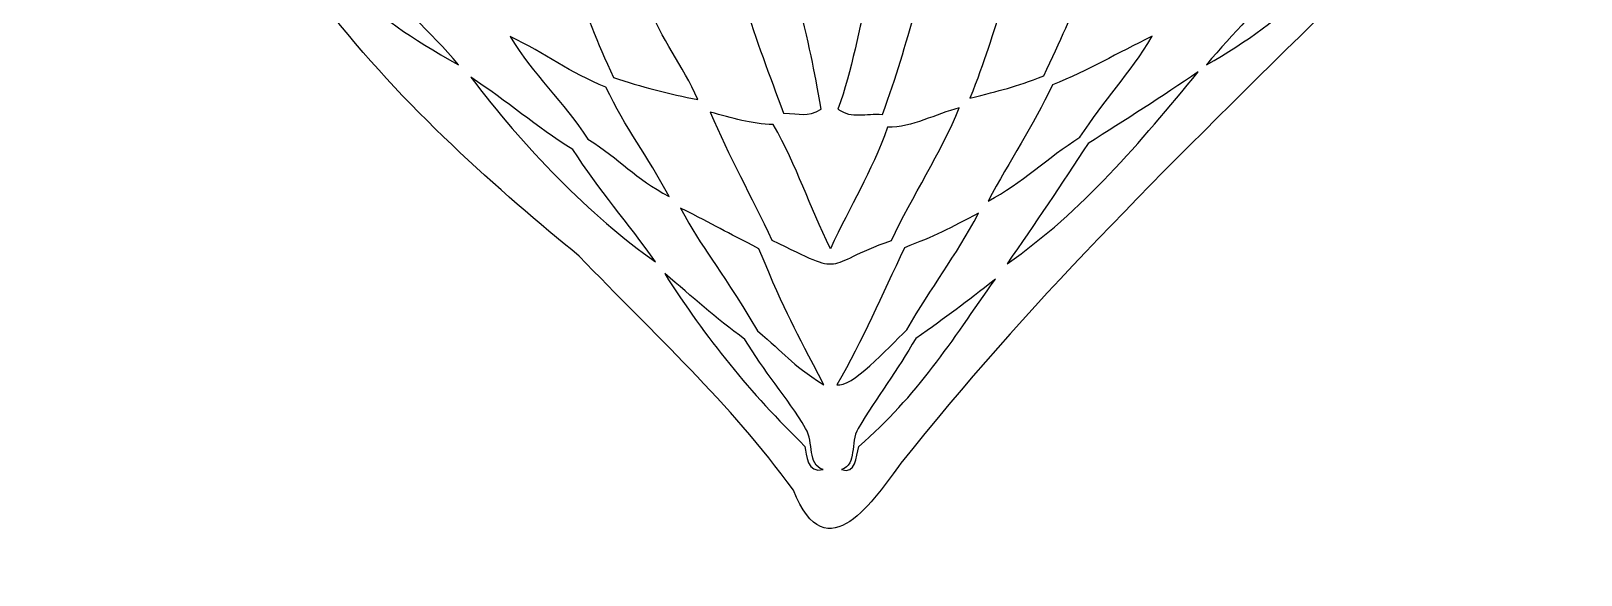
# Model space of a CAD drawing. Header units: centimetres. Extents: x -8.2 to 5.3, y -4.5 to 9.4.
# Drawn here: x -8.17 to 5.31, y -4.52 to 0.21 of the extents above; entities that cross this region are included whole.
import ezdxf

# ---------------------------------------------------------------- set-up
doc = ezdxf.new("R2010")
doc.units = ezdxf.units.CM
doc.header["$MEASUREMENT"] = 0
doc.layers.add('Layer 1', color=7, linetype='Continuous')

msp = doc.modelspace()

# ---------------------------------------------------------------- linework, layer by layer
at = {"layer": 'Layer 1', "color": 9}
for points, knots in [([(-3.66419, 8.57743), (-6.30689, 8.77397), (-8.1719, 6.90266), (-7.58995, 3.91911), (-7.58995, 3.91911), (-7.28354, 2.5523), (-6.594, 1.39012), (-5.60582, 0.41888), (-5.60582, 0.41888), (-4.94626, -0.44178), (-4.08709, -1.18909), (-3.4054, -1.74515), (-3.4054, -1.74515), (-2.74812, -2.43317), (-2.10341, -3.00903), (-1.54257, -3.77779), (-1.54257, -3.77779), (-1.25313, -4.51588), (-0.8323, -3.84278), (-0.60745, -3.54599), (-0.60745, -3.54599), (0.49746, -2.1558), (1.67158, -1.00577), (2.98568, 0.2866), (2.98568, 0.2866), (4.26327, 1.47856), (5.30624, 3.05746), (5.29305, 4.71368), (5.29305, 4.71368), (5.2428, 8.6327), (1.76831, 9.41709), (-1.21928, 8.02594), (-1.21928, 8.02594), (-1.98571, 8.3835), (-2.817, 8.58331), (-3.66419, 8.57743)], [0, 0, 0, 0, 0.1, 0.1, 0.1, 0.1, 0.2, 0.2, 0.2, 0.2, 0.3, 0.3, 0.3, 0.3, 0.4, 0.4, 0.4, 0.4, 0.5, 0.5, 0.5, 0.5, 0.6, 0.6, 0.6, 0.6, 0.7, 0.7, 0.7, 0.7, 0.8, 0.8, 0.8, 0.8, 1, 1, 1, 1]), ([(-5.91563, 1.54364), (-5.60908, 1.21239), (-5.6082, 1.09114), (-5.18638, 0.75651), (-5.18638, 0.75651), (-4.98619, 0.43216), (-4.69783, 0.20863), (-4.45381, -0.08437), (-4.45381, -0.08437), (-5.30913, 0.39381), (-5.52461, 0.6484), (-5.91563, 1.54364)], [0, 0, 0, 0, 0.25, 0.25, 0.25, 0.25, 0.5, 0.5, 0.5, 0.5, 1, 1, 1, 1]), ([(3.58374, 1.46592), (3.17699, 0.75654), (2.76681, 0.31958), (2.04915, -0.08354), (2.04915, -0.08354), (2.29166, 0.2077), (2.51692, 0.39533), (2.7164, 0.71765), (2.7164, 0.71765), (3.05458, 0.93557), (3.28981, 1.17511), (3.58374, 1.46592)], [0, 0, 0, 0, 0.25, 0.25, 0.25, 0.25, 0.5, 0.5, 0.5, 0.5, 1, 1, 1, 1]), ([(-3.46906, 0.68623), (-3.18126, 0.60179), (-3.12026, 0.52873), (-2.80099, 0.44976), (-2.80099, 0.44976), (-2.69934, 0.13432), (-2.50227, -0.08455), (-2.37435, -0.38616), (-2.37435, -0.38616), (-2.62242, -0.3355), (-2.86778, -0.27718), (-3.10691, -0.19351), (-3.10691, -0.19351), (-3.25442, 0.11811), (-3.34091, 0.36612), (-3.46906, 0.68623)], [0, 0, 0, 0, 0.2, 0.2, 0.2, 0.2, 0.4, 0.4, 0.4, 0.4, 0.6, 0.6, 0.6, 0.6, 1, 1, 1, 1]), ([(-1.52768, 0.59528), (-1.39309, 0.03675), (-1.36762, -0.09246), (-1.30031, -0.46967), (-1.30031, -0.46967), (-1.43148, -0.54648), (-1.47547, -0.50146), (-1.62773, -0.50522), (-1.62773, -0.50522), (-1.75211, -0.15976), (-1.86768, 0.11493), (-1.96673, 0.46795), (-1.96673, 0.46795), (-1.79935, 0.47592), (-1.68188, 0.53012), (-1.52768, 0.59528)], [0, 0, 0, 0, 0.2, 0.2, 0.2, 0.2, 0.4, 0.4, 0.4, 0.4, 0.6, 0.6, 0.6, 0.6, 1, 1, 1, 1]), ([(-0.8778, 0.5837), (-0.7298, 0.51657), (-0.64512, 0.42663), (-0.47431, 0.41834), (-0.47431, 0.41834), (-0.57321, 0.0654), (-0.64342, -0.17054), (-0.76783, -0.51597), (-0.76783, -0.51597), (-0.91573, -0.50004), (-1.02894, -0.55721), (-1.15479, -0.46967), (-1.15479, -0.46967), (-1.02959, -0.12375), (-0.97621, 0.22777), (-0.8778, 0.5837)], [0, 0, 0, 0, 0.2, 0.2, 0.2, 0.2, 0.4, 0.4, 0.4, 0.4, 0.6, 0.6, 0.6, 0.6, 1, 1, 1, 1]), ([(1.0024, 0.65481), (0.87335, 0.33418), (0.78185, 0.13432), (0.63529, -0.17863), (0.63529, -0.17863), (0.37664, -0.28122), (0.26206, -0.30346), (-0.00716, -0.37376), (-0.00716, -0.37376), (0.12572, -0.04193), (0.18226, 0.15727), (0.28967, 0.49689), (0.28967, 0.49689), (0.57548, 0.54759), (0.72362, 0.57454), (1.0024, 0.65481)], [0, 0, 0, 0, 0.2, 0.2, 0.2, 0.2, 0.4, 0.4, 0.4, 0.4, 0.6, 0.6, 0.6, 0.6, 1, 1, 1, 1]), ([(-4.00484, 0.1612), (-3.69684, 0.01442), (-3.48822, -0.15409), (-3.17223, -0.27785), (-3.17223, -0.27785), (-3.00007, -0.64168), (-2.81407, -0.87194), (-2.62405, -1.22704), (-2.62405, -1.22704), (-2.92114, -1.07201), (-3.04411, -0.90726), (-3.32933, -0.72929), (-3.32933, -0.72929), (-3.53982, -0.40634), (-3.80707, -0.16969), (-4.00484, 0.1612)], [0, 0, 0, 0, 0.2, 0.2, 0.2, 0.2, 0.4, 0.4, 0.4, 0.4, 0.6, 0.6, 0.6, 0.6, 1, 1, 1, 1]), ([(1.57621, 0.16368), (1.37957, -0.17022), (1.15924, -0.38783), (0.94948, -0.71358), (0.94948, -0.71358), (0.66504, -0.89014), (0.44635, -1.11226), (0.15077, -1.26755), (0.15077, -1.26755), (0.33987, -0.91445), (0.53996, -0.6198), (0.71053, -0.258), (0.71053, -0.258), (1.02995, -0.13254), (1.26762, 0.01626), (1.57621, 0.16368)], [0, 0, 0, 0, 0.2, 0.2, 0.2, 0.2, 0.4, 0.4, 0.4, 0.4, 0.6, 0.6, 0.6, 0.6, 1, 1, 1, 1]), ([(-4.34715, -0.19103), (-4.02724, -0.40455), (-3.78614, -0.61507), (-3.46079, -0.82024), (-3.46079, -0.82024), (-3.23595, -1.16726), (-2.97923, -1.45985), (-2.74146, -1.79672), (-2.74146, -1.79672), (-3.30353, -1.40337), (-3.90158, -0.78492), (-4.34715, -0.19103)], [0, 0, 0, 0, 0.25, 0.25, 0.25, 0.25, 0.5, 0.5, 0.5, 0.5, 1, 1, 1, 1]), ([(1.97805, -0.14556), (1.46962, -0.7579), (0.97553, -1.35367), (0.3153, -1.81243), (0.3153, -1.81243), (0.55591, -1.46758), (0.79121, -1.11927), (1.01976, -0.7665), (1.01976, -0.7665), (1.34679, -0.56351), (1.65953, -0.35996), (1.97805, -0.14556)], [0, 0, 0, 0, 0.25, 0.25, 0.25, 0.25, 0.5, 0.5, 0.5, 0.5, 1, 1, 1, 1]), ([(-0.09976, -0.45727), (-0.2562, -0.84792), (-0.51188, -1.22708), (-0.68846, -1.60903), (-0.68846, -1.60903), (-1.31012, -1.82806), (-1.06383, -1.93263), (-1.72943, -1.60738), (-1.72943, -1.60738), (-1.90612, -1.22659), (-2.10493, -0.88039), (-2.26521, -0.49447), (-2.26521, -0.49447), (-2.07122, -0.54808), (-1.91347, -0.59718), (-1.71703, -0.60362), (-1.71703, -0.60362), (-1.50647, -0.97552), (-1.40768, -1.29907), (-1.2201, -1.68262), (-1.2201, -1.68262), (-1.04123, -1.29124), (-0.87163, -1.03492), (-0.72319, -0.62677), (-0.72319, -0.62677), (-0.50831, -0.62799), (-0.30615, -0.51053), (-0.09976, -0.45727)], [0, 0, 0, 0, 0.125, 0.125, 0.125, 0.125, 0.25, 0.25, 0.25, 0.25, 0.375, 0.375, 0.375, 0.375, 0.5, 0.5, 0.5, 0.5, 0.625, 0.625, 0.625, 0.625, 0.75, 0.75, 0.75, 0.75, 1, 1, 1, 1]), ([(-2.52401, -1.32791), (-2.2111, -1.48673), (-2.14406, -1.52745), (-1.84188, -1.68179), (-1.84188, -1.68179), (-1.59243, -2.28494), (-1.54254, -2.35048), (-1.27798, -2.86498), (-1.27798, -2.86498), (-1.58671, -2.66334), (-1.60103, -2.60612), (-1.85593, -2.39534), (-1.85593, -2.39534), (-2.22917, -1.76658), (-2.3151, -1.7183), (-2.52401, -1.32791)], [0, 0, 0, 0, 0.2, 0.2, 0.2, 0.2, 0.4, 0.4, 0.4, 0.4, 0.6, 0.6, 0.6, 0.6, 1, 1, 1, 1]), ([(0.06726, -1.37339), (-0.14254, -1.76519), (-0.33303, -2.00205), (-0.55617, -2.38625), (-0.55617, -2.38625), (-0.73024, -2.55408), (-1.03838, -2.89248), (-1.16388, -2.86415), (-1.16388, -2.86415), (-0.93643, -2.46831), (-0.77422, -2.09497), (-0.57766, -1.6727), (-0.57766, -1.6727), (-0.31784, -1.57607), (-0.17782, -1.50235), (0.06726, -1.37339)], [0, 0, 0, 0, 0.2, 0.2, 0.2, 0.2, 0.4, 0.4, 0.4, 0.4, 0.6, 0.6, 0.6, 0.6, 1, 1, 1, 1]), ([(-2.66175, -1.89813), (-2.40967, -2.10342), (-2.22948, -2.28178), (-1.96342, -2.46893), (-1.96342, -2.46893), (-1.80597, -2.74059), (-1.59619, -2.97256), (-1.43591, -3.24201), (-1.43591, -3.24201), (-1.35974, -3.36991), (-1.42551, -3.55304), (-1.2846, -3.60085), (-1.2846, -3.60085), (-1.42438, -3.63567), (-1.42648, -3.47493), (-1.44169, -3.3991), (-1.44169, -3.3991), (-1.9231, -2.92711), (-2.29837, -2.46861), (-2.66175, -1.89813)], [0, 0, 0, 0, 0.16666667, 0.16666667, 0.16666667, 0.16666667, 0.33333333, 0.33333333, 0.33333333, 0.33333333, 0.5, 0.5, 0.5, 0.5, 0.66666667, 0.66666667, 0.66666667, 0.66666667, 1, 1, 1, 1]), ([(0.21361, -1.94472), (-0.17236, -2.49583), (-0.46097, -2.95429), (-0.97289, -3.3991), (-0.97289, -3.3991), (-1.00161, -3.49132), (-0.99662, -3.64392), (-1.12419, -3.60085), (-1.12419, -3.60085), (-0.98328, -3.55285), (-1.05484, -3.36988), (-0.97867, -3.24201), (-0.97867, -3.24201), (-0.81869, -2.97292), (-0.63613, -2.733), (-0.47845, -2.46149), (-0.47845, -2.46149), (-0.19905, -2.26496), (-0.05354, -2.15756), (0.21361, -1.94472)], [0, 0, 0, 0, 0.16666667, 0.16666667, 0.16666667, 0.16666667, 0.33333333, 0.33333333, 0.33333333, 0.33333333, 0.5, 0.5, 0.5, 0.5, 0.66666667, 0.66666667, 0.66666667, 0.66666667, 1, 1, 1, 1])]:
    msp.add_open_spline(points, degree=3, knots=knots, dxfattribs=at)

doc.saveas('drawing.dxf')
